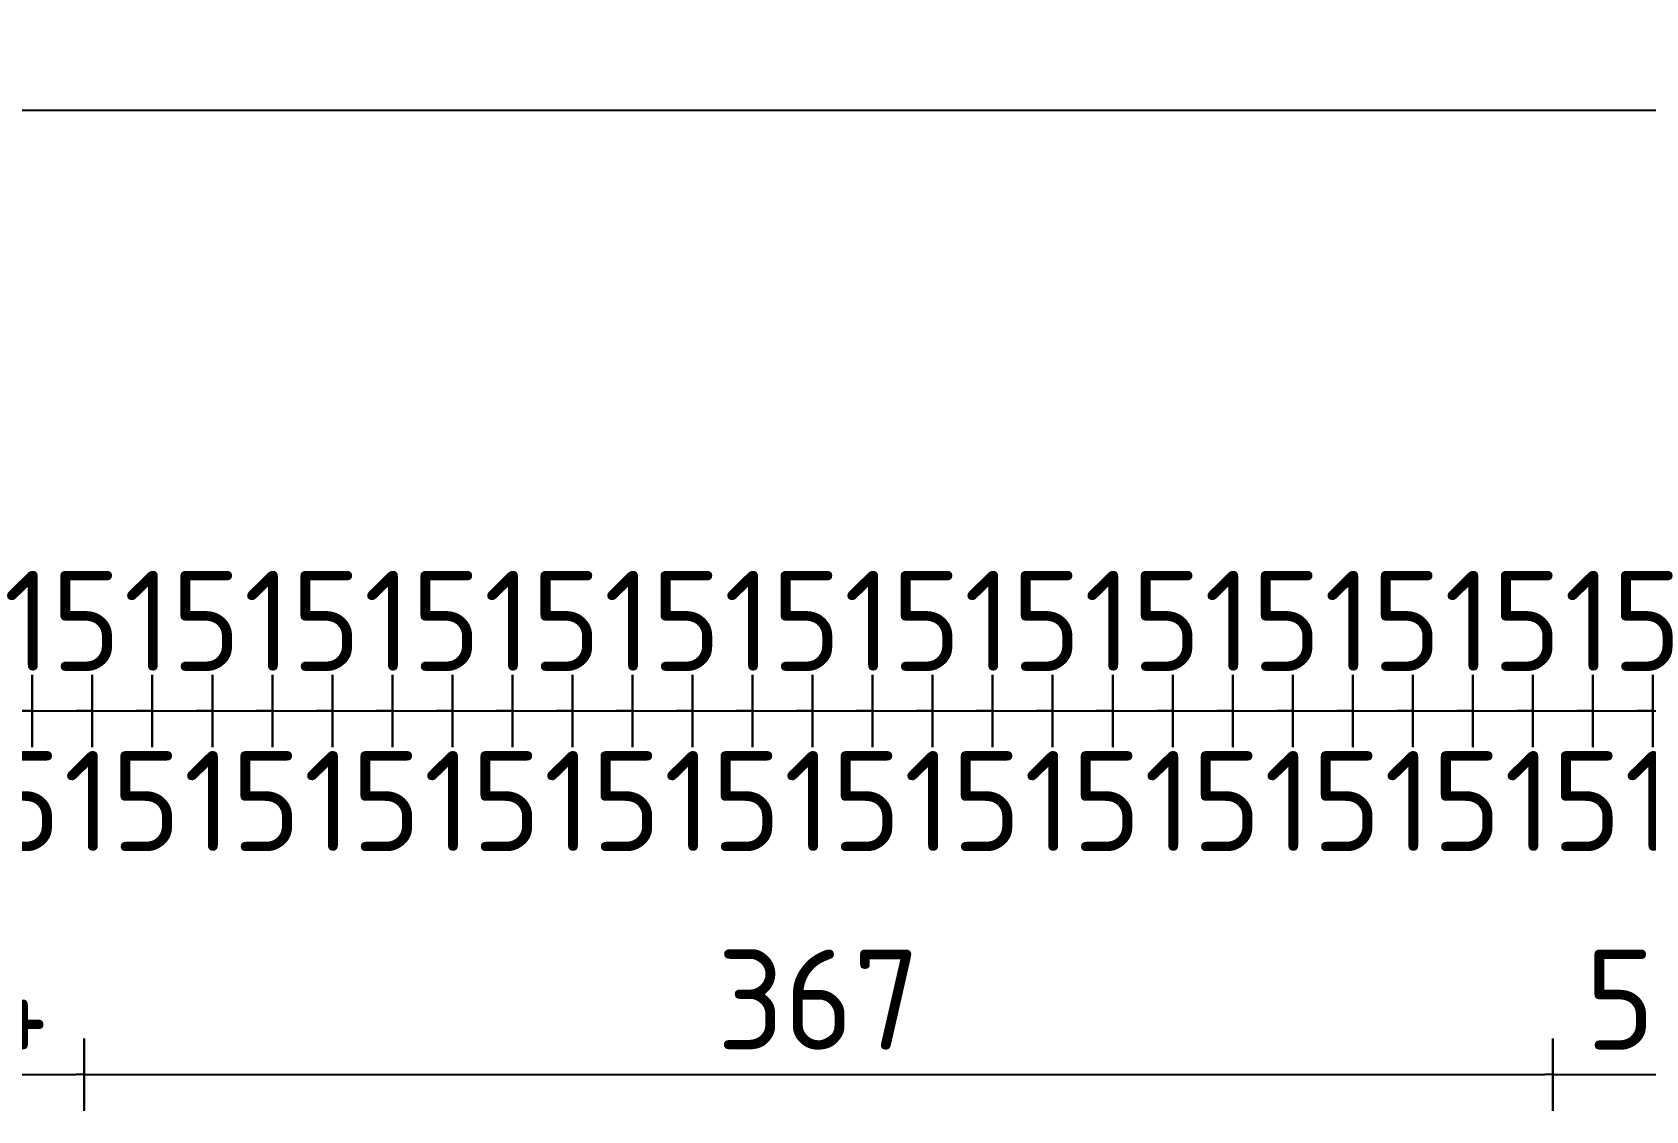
# Model space of a CAD drawing. Extents: x 0 to 420, y 0 to 297.
# Drawn here: x 174.79 to 215.11, y 166.24 to 193.17 of the extents above; entities that cross this region are included whole.
import ezdxf

# ---------------------------------------------------------------- set-up
doc = ezdxf.new("R2010")
doc.units = 0
doc.layers.get('0').update_dxf_attribs({"linetype": 'CONTINUOUS'})
doc.layers.get('DEFPOINTS').update_dxf_attribs({"linetype": 'CONTINUOUS'})
doc.layers.add('L25', color=1, linetype='CONTINUOUS')
doc.layers.add('T25', color=1, linetype='CONTINUOUS')
doc.styles.add('ISO', font='iso3098b.shx')
doc.dimstyles.new('SIGNSDIM', dxfattribs={"dimtxt": 2.5, "dimasz": 0.2, "dimexe": 1.5, "dimexo": 2, "dimtad": 1, "dimdec": 4, "dimlfac": 10, "dimrnd": 1, "dimdsep": 46, "dimtxsty": 'ISO', "dimblk": 'SGNDIM', "dimcen": 2.5, "dimse2": 1, "dimadec": 0, "dimazin": 0, "dimtfac": 1, "dimtdec": 4, "dimtix": 1, "dimtmove": 0, "dimatfit": 3, "dimldrblk": 'SGNDIM', "dimfxl": 1, "dimtolj": 1, "dimtzin": 0, "dimarcsym": 0})

# ---------------------------------------------------------------- blocks, each defined once
blk = doc.blocks.new('SGNDIM')
for p, q in [((0, 4.5), (0, -4.5)), ((0, 0), (-1, 0))]:
    blk.add_line(p, q)
blk = doc.blocks.new('*D28')
at = {"layer": 'DEFPOINTS', "color": 0, "transparency": 16777216}
for p in [(170.686, 192.103), (176.086, 192.103), (176.086, 167.136)]:
    blk.add_point(p, dxfattribs=at)
at = {"layer": 'T25', "color": 0, "lineweight": -2, "transparency": 16777216}
blk.add_line((170.886, 167.136), (175.886, 167.136), dxfattribs=at)
at = {"layer": 'T25', "color": 0, "lineweight": -2, "transparency": 16777216, "xscale": 0.2, "yscale": 0.2, "zscale": 0.2, "rotation": 180}
blk.add_blockref('SGNDIM', (170.686, 167.136), dxfattribs=at)
at = {"layer": 'T25', "color": 0, "lineweight": -2, "transparency": 16777216, "xscale": 0.2, "yscale": 0.2, "zscale": 0.2}
blk.add_blockref('SGNDIM', (176.086, 167.136), dxfattribs=at)
at = {"layer": 'T25', "color": 0, "transparency": 16777216, "insert": (173.386, 169.011), "char_height": 2.5, "attachment_point": 5, "style": 'ISO'}
blk.add_mtext('\\A1;54', dxfattribs=at)
blk = doc.blocks.new('*D29')
at = {"layer": 'DEFPOINTS', "color": 0, "transparency": 16777216}
for p in [(176.086, 191.666), (212.786, 191.666), (212.786, 167.136)]:
    blk.add_point(p, dxfattribs=at)
at = {"layer": 'T25', "color": 0, "lineweight": -2, "transparency": 16777216}
blk.add_line((176.286, 167.136), (212.586, 167.136), dxfattribs=at)
at = {"layer": 'T25', "color": 0, "lineweight": -2, "transparency": 16777216, "xscale": 0.2, "yscale": 0.2, "zscale": 0.2, "rotation": 180}
blk.add_blockref('SGNDIM', (176.086, 167.136), dxfattribs=at)
at = {"layer": 'T25', "color": 0, "lineweight": -2, "transparency": 16777216, "xscale": 0.2, "yscale": 0.2, "zscale": 0.2}
blk.add_blockref('SGNDIM', (212.786, 167.136), dxfattribs=at)
at = {"layer": 'T25', "color": 0, "transparency": 16777216, "insert": (194.436, 169.011), "char_height": 2.5, "attachment_point": 5, "style": 'ISO'}
blk.add_mtext('\\A1;367', dxfattribs=at)
blk = doc.blocks.new('*D30')
at = {"layer": 'DEFPOINTS', "color": 0, "transparency": 16777216}
for p in [(212.786, 191.607), (217.786, 191.607), (217.786, 167.136)]:
    blk.add_point(p, dxfattribs=at)
at = {"layer": 'T25', "color": 0, "lineweight": -2, "transparency": 16777216}
blk.add_line((212.986, 167.136), (217.586, 167.136), dxfattribs=at)
at = {"layer": 'T25', "color": 0, "lineweight": -2, "transparency": 16777216, "xscale": 0.2, "yscale": 0.2, "zscale": 0.2, "rotation": 180}
blk.add_blockref('SGNDIM', (212.786, 167.136), dxfattribs=at)
at = {"layer": 'T25', "color": 0, "lineweight": -2, "transparency": 16777216, "xscale": 0.2, "yscale": 0.2, "zscale": 0.2}
blk.add_blockref('SGNDIM', (217.786, 167.136), dxfattribs=at)
at = {"layer": 'T25', "color": 0, "transparency": 16777216, "insert": (215.286, 169.011), "char_height": 2.5, "attachment_point": 5, "style": 'ISO'}
blk.add_mtext('\\A1;50', dxfattribs=at)
blk = doc.blocks.new('*D62')
at = {"layer": 'DEFPOINTS', "color": 0, "transparency": 16777216}
for p in [(173.286, 182.543), (174.786, 182.543), (174.786, 176.219)]:
    blk.add_point(p, dxfattribs=at)
at = {"layer": 'T25', "color": 0, "lineweight": -2, "transparency": 16777216}
for p, q in [((173.086, 176.219), (172.886, 176.219)), ((173.286, 176.219), (174.786, 176.219)), ((174.986, 176.219), (175.186, 176.219))]:
    blk.add_line(p, q, dxfattribs=at)
at = {"layer": 'T25', "color": 0, "lineweight": -2, "transparency": 16777216, "xscale": 0.2, "yscale": 0.2, "zscale": 0.2}
blk.add_blockref('SGNDIM', (173.286, 176.219), dxfattribs=at)
at = {"layer": 'T25', "color": 0, "lineweight": -2, "transparency": 16777216, "xscale": 0.2, "yscale": 0.2, "zscale": 0.2, "rotation": 180}
blk.add_blockref('SGNDIM', (174.786, 176.219), dxfattribs=at)
at = {"layer": 'T25', "color": 0, "transparency": 16777216, "insert": (174.036, 173.969), "char_height": 2.5, "attachment_point": 5, "style": 'ISO'}
blk.add_mtext('\\A1;15', dxfattribs=at)
blk = doc.blocks.new('*D63')
at = {"layer": 'DEFPOINTS', "color": 0, "transparency": 16777216}
for p in [(174.786, 182.543), (176.286, 182.543), (176.286, 176.219)]:
    blk.add_point(p, dxfattribs=at)
at = {"layer": 'T25', "color": 0, "lineweight": -2, "transparency": 16777216}
for p, q in [((174.586, 176.219), (174.386, 176.219)), ((174.786, 176.219), (176.286, 176.219)), ((176.486, 176.219), (176.686, 176.219))]:
    blk.add_line(p, q, dxfattribs=at)
at = {"layer": 'T25', "color": 0, "lineweight": -2, "transparency": 16777216, "xscale": 0.2, "yscale": 0.2, "zscale": 0.2}
blk.add_blockref('SGNDIM', (174.786, 176.219), dxfattribs=at)
at = {"layer": 'T25', "color": 0, "lineweight": -2, "transparency": 16777216, "xscale": 0.2, "yscale": 0.2, "zscale": 0.2, "rotation": 180}
blk.add_blockref('SGNDIM', (176.286, 176.219), dxfattribs=at)
at = {"layer": 'T25', "color": 0, "transparency": 16777216, "insert": (175.536, 178.469), "char_height": 2.5, "attachment_point": 5, "style": 'ISO'}
blk.add_mtext('\\A1;15', dxfattribs=at)
blk = doc.blocks.new('*D64')
at = {"layer": 'DEFPOINTS', "color": 0, "transparency": 16777216}
for p in [(176.286, 182.543), (177.786, 182.543), (177.786, 176.219)]:
    blk.add_point(p, dxfattribs=at)
at = {"layer": 'T25', "color": 0, "lineweight": -2, "transparency": 16777216}
for p, q in [((176.086, 176.219), (175.886, 176.219)), ((176.286, 176.219), (177.786, 176.219)), ((177.986, 176.219), (178.186, 176.219))]:
    blk.add_line(p, q, dxfattribs=at)
at = {"layer": 'T25', "color": 0, "lineweight": -2, "transparency": 16777216, "xscale": 0.2, "yscale": 0.2, "zscale": 0.2}
blk.add_blockref('SGNDIM', (176.286, 176.219), dxfattribs=at)
at = {"layer": 'T25', "color": 0, "lineweight": -2, "transparency": 16777216, "xscale": 0.2, "yscale": 0.2, "zscale": 0.2, "rotation": 180}
blk.add_blockref('SGNDIM', (177.786, 176.219), dxfattribs=at)
at = {"layer": 'T25', "color": 0, "transparency": 16777216, "insert": (177.036, 173.969), "char_height": 2.5, "attachment_point": 5, "style": 'ISO'}
blk.add_mtext('\\A1;15', dxfattribs=at)
blk = doc.blocks.new('*D65')
at = {"layer": 'DEFPOINTS', "color": 0, "transparency": 16777216}
for p in [(177.786, 182.543), (179.286, 182.543), (179.286, 176.219)]:
    blk.add_point(p, dxfattribs=at)
at = {"layer": 'T25', "color": 0, "lineweight": -2, "transparency": 16777216}
for p, q in [((177.586, 176.219), (177.386, 176.219)), ((177.786, 176.219), (179.286, 176.219)), ((179.486, 176.219), (179.686, 176.219))]:
    blk.add_line(p, q, dxfattribs=at)
at = {"layer": 'T25', "color": 0, "lineweight": -2, "transparency": 16777216, "xscale": 0.2, "yscale": 0.2, "zscale": 0.2}
blk.add_blockref('SGNDIM', (177.786, 176.219), dxfattribs=at)
at = {"layer": 'T25', "color": 0, "lineweight": -2, "transparency": 16777216, "xscale": 0.2, "yscale": 0.2, "zscale": 0.2, "rotation": 180}
blk.add_blockref('SGNDIM', (179.286, 176.219), dxfattribs=at)
at = {"layer": 'T25', "color": 0, "transparency": 16777216, "insert": (178.536, 178.469), "char_height": 2.5, "attachment_point": 5, "style": 'ISO'}
blk.add_mtext('\\A1;15', dxfattribs=at)
blk = doc.blocks.new('*D66')
at = {"layer": 'DEFPOINTS', "color": 0, "transparency": 16777216}
for p in [(179.286, 182.543), (180.786, 182.543), (180.786, 176.219)]:
    blk.add_point(p, dxfattribs=at)
at = {"layer": 'T25', "color": 0, "lineweight": -2, "transparency": 16777216}
for p, q in [((179.086, 176.219), (178.886, 176.219)), ((179.286, 176.219), (180.786, 176.219)), ((180.986, 176.219), (181.186, 176.219))]:
    blk.add_line(p, q, dxfattribs=at)
at = {"layer": 'T25', "color": 0, "lineweight": -2, "transparency": 16777216, "xscale": 0.2, "yscale": 0.2, "zscale": 0.2}
blk.add_blockref('SGNDIM', (179.286, 176.219), dxfattribs=at)
at = {"layer": 'T25', "color": 0, "lineweight": -2, "transparency": 16777216, "xscale": 0.2, "yscale": 0.2, "zscale": 0.2, "rotation": 180}
blk.add_blockref('SGNDIM', (180.786, 176.219), dxfattribs=at)
at = {"layer": 'T25', "color": 0, "transparency": 16777216, "insert": (180.036, 173.969), "char_height": 2.5, "attachment_point": 5, "style": 'ISO'}
blk.add_mtext('\\A1;15', dxfattribs=at)
blk = doc.blocks.new('*D67')
at = {"layer": 'DEFPOINTS', "color": 0, "transparency": 16777216}
for p in [(180.786, 182.543), (182.286, 182.543), (182.286, 176.219)]:
    blk.add_point(p, dxfattribs=at)
at = {"layer": 'T25', "color": 0, "lineweight": -2, "transparency": 16777216}
for p, q in [((180.586, 176.219), (180.386, 176.219)), ((180.786, 176.219), (182.286, 176.219)), ((182.486, 176.219), (182.686, 176.219))]:
    blk.add_line(p, q, dxfattribs=at)
at = {"layer": 'T25', "color": 0, "lineweight": -2, "transparency": 16777216, "xscale": 0.2, "yscale": 0.2, "zscale": 0.2}
blk.add_blockref('SGNDIM', (180.786, 176.219), dxfattribs=at)
at = {"layer": 'T25', "color": 0, "lineweight": -2, "transparency": 16777216, "xscale": 0.2, "yscale": 0.2, "zscale": 0.2, "rotation": 180}
blk.add_blockref('SGNDIM', (182.286, 176.219), dxfattribs=at)
at = {"layer": 'T25', "color": 0, "transparency": 16777216, "insert": (181.536, 178.469), "char_height": 2.5, "attachment_point": 5, "style": 'ISO'}
blk.add_mtext('\\A1;15', dxfattribs=at)
blk = doc.blocks.new('*D68')
at = {"layer": 'DEFPOINTS', "color": 0, "transparency": 16777216}
for p in [(182.286, 182.543), (183.786, 182.543), (183.786, 176.219)]:
    blk.add_point(p, dxfattribs=at)
at = {"layer": 'T25', "color": 0, "lineweight": -2, "transparency": 16777216}
for p, q in [((182.086, 176.219), (181.886, 176.219)), ((182.286, 176.219), (183.786, 176.219)), ((183.986, 176.219), (184.186, 176.219))]:
    blk.add_line(p, q, dxfattribs=at)
at = {"layer": 'T25', "color": 0, "lineweight": -2, "transparency": 16777216, "xscale": 0.2, "yscale": 0.2, "zscale": 0.2}
blk.add_blockref('SGNDIM', (182.286, 176.219), dxfattribs=at)
at = {"layer": 'T25', "color": 0, "lineweight": -2, "transparency": 16777216, "xscale": 0.2, "yscale": 0.2, "zscale": 0.2, "rotation": 180}
blk.add_blockref('SGNDIM', (183.786, 176.219), dxfattribs=at)
at = {"layer": 'T25', "color": 0, "transparency": 16777216, "insert": (183.036, 173.969), "char_height": 2.5, "attachment_point": 5, "style": 'ISO'}
blk.add_mtext('\\A1;15', dxfattribs=at)
blk = doc.blocks.new('*D69')
at = {"layer": 'DEFPOINTS', "color": 0, "transparency": 16777216}
for p in [(183.786, 182.543), (185.286, 182.543), (185.286, 176.219)]:
    blk.add_point(p, dxfattribs=at)
at = {"layer": 'T25', "color": 0, "lineweight": -2, "transparency": 16777216}
for p, q in [((183.586, 176.219), (183.386, 176.219)), ((183.786, 176.219), (185.286, 176.219)), ((185.486, 176.219), (185.686, 176.219))]:
    blk.add_line(p, q, dxfattribs=at)
at = {"layer": 'T25', "color": 0, "lineweight": -2, "transparency": 16777216, "xscale": 0.2, "yscale": 0.2, "zscale": 0.2}
blk.add_blockref('SGNDIM', (183.786, 176.219), dxfattribs=at)
at = {"layer": 'T25', "color": 0, "lineweight": -2, "transparency": 16777216, "xscale": 0.2, "yscale": 0.2, "zscale": 0.2, "rotation": 180}
blk.add_blockref('SGNDIM', (185.286, 176.219), dxfattribs=at)
at = {"layer": 'T25', "color": 0, "transparency": 16777216, "insert": (184.536, 178.469), "char_height": 2.5, "attachment_point": 5, "style": 'ISO'}
blk.add_mtext('\\A1;15', dxfattribs=at)
blk = doc.blocks.new('*D70')
at = {"layer": 'DEFPOINTS', "color": 0, "transparency": 16777216}
for p in [(185.286, 182.543), (186.786, 182.543), (186.786, 176.219)]:
    blk.add_point(p, dxfattribs=at)
at = {"layer": 'T25', "color": 0, "lineweight": -2, "transparency": 16777216}
for p, q in [((185.086, 176.219), (184.886, 176.219)), ((185.286, 176.219), (186.786, 176.219)), ((186.986, 176.219), (187.186, 176.219))]:
    blk.add_line(p, q, dxfattribs=at)
at = {"layer": 'T25', "color": 0, "lineweight": -2, "transparency": 16777216, "xscale": 0.2, "yscale": 0.2, "zscale": 0.2}
blk.add_blockref('SGNDIM', (185.286, 176.219), dxfattribs=at)
at = {"layer": 'T25', "color": 0, "lineweight": -2, "transparency": 16777216, "xscale": 0.2, "yscale": 0.2, "zscale": 0.2, "rotation": 180}
blk.add_blockref('SGNDIM', (186.786, 176.219), dxfattribs=at)
at = {"layer": 'T25', "color": 0, "transparency": 16777216, "insert": (186.036, 173.969), "char_height": 2.5, "attachment_point": 5, "style": 'ISO'}
blk.add_mtext('\\A1;15', dxfattribs=at)
blk = doc.blocks.new('*D71')
at = {"layer": 'DEFPOINTS', "color": 0, "transparency": 16777216}
for p in [(186.786, 182.543), (188.286, 182.543), (188.286, 176.219)]:
    blk.add_point(p, dxfattribs=at)
at = {"layer": 'T25', "color": 0, "lineweight": -2, "transparency": 16777216}
for p, q in [((186.586, 176.219), (186.386, 176.219)), ((186.786, 176.219), (188.286, 176.219)), ((188.486, 176.219), (188.686, 176.219))]:
    blk.add_line(p, q, dxfattribs=at)
at = {"layer": 'T25', "color": 0, "lineweight": -2, "transparency": 16777216, "xscale": 0.2, "yscale": 0.2, "zscale": 0.2}
blk.add_blockref('SGNDIM', (186.786, 176.219), dxfattribs=at)
at = {"layer": 'T25', "color": 0, "lineweight": -2, "transparency": 16777216, "xscale": 0.2, "yscale": 0.2, "zscale": 0.2, "rotation": 180}
blk.add_blockref('SGNDIM', (188.286, 176.219), dxfattribs=at)
at = {"layer": 'T25', "color": 0, "transparency": 16777216, "insert": (187.536, 178.469), "char_height": 2.5, "attachment_point": 5, "style": 'ISO'}
blk.add_mtext('\\A1;15', dxfattribs=at)
blk = doc.blocks.new('*D72')
at = {"layer": 'DEFPOINTS', "color": 0, "transparency": 16777216}
for p in [(188.286, 182.543), (189.786, 182.543), (189.786, 176.219)]:
    blk.add_point(p, dxfattribs=at)
at = {"layer": 'T25', "color": 0, "lineweight": -2, "transparency": 16777216}
for p, q in [((188.086, 176.219), (187.886, 176.219)), ((188.286, 176.219), (189.786, 176.219)), ((189.986, 176.219), (190.186, 176.219))]:
    blk.add_line(p, q, dxfattribs=at)
at = {"layer": 'T25', "color": 0, "lineweight": -2, "transparency": 16777216, "xscale": 0.2, "yscale": 0.2, "zscale": 0.2}
blk.add_blockref('SGNDIM', (188.286, 176.219), dxfattribs=at)
at = {"layer": 'T25', "color": 0, "lineweight": -2, "transparency": 16777216, "xscale": 0.2, "yscale": 0.2, "zscale": 0.2, "rotation": 180}
blk.add_blockref('SGNDIM', (189.786, 176.219), dxfattribs=at)
at = {"layer": 'T25', "color": 0, "transparency": 16777216, "insert": (189.036, 173.969), "char_height": 2.5, "attachment_point": 5, "style": 'ISO'}
blk.add_mtext('\\A1;15', dxfattribs=at)
blk = doc.blocks.new('*D73')
at = {"layer": 'DEFPOINTS', "color": 0, "transparency": 16777216}
for p in [(189.786, 182.543), (191.286, 182.543), (191.286, 176.219)]:
    blk.add_point(p, dxfattribs=at)
at = {"layer": 'T25', "color": 0, "lineweight": -2, "transparency": 16777216}
for p, q in [((189.586, 176.219), (189.386, 176.219)), ((189.786, 176.219), (191.286, 176.219)), ((191.486, 176.219), (191.686, 176.219))]:
    blk.add_line(p, q, dxfattribs=at)
at = {"layer": 'T25', "color": 0, "lineweight": -2, "transparency": 16777216, "xscale": 0.2, "yscale": 0.2, "zscale": 0.2}
blk.add_blockref('SGNDIM', (189.786, 176.219), dxfattribs=at)
at = {"layer": 'T25', "color": 0, "lineweight": -2, "transparency": 16777216, "xscale": 0.2, "yscale": 0.2, "zscale": 0.2, "rotation": 180}
blk.add_blockref('SGNDIM', (191.286, 176.219), dxfattribs=at)
at = {"layer": 'T25', "color": 0, "transparency": 16777216, "insert": (190.536, 178.469), "char_height": 2.5, "attachment_point": 5, "style": 'ISO'}
blk.add_mtext('\\A1;15', dxfattribs=at)
blk = doc.blocks.new('*D74')
at = {"layer": 'DEFPOINTS', "color": 0, "transparency": 16777216}
for p in [(191.286, 182.543), (192.786, 182.543), (192.786, 176.219)]:
    blk.add_point(p, dxfattribs=at)
at = {"layer": 'T25', "color": 0, "lineweight": -2, "transparency": 16777216}
for p, q in [((191.086, 176.219), (190.886, 176.219)), ((191.286, 176.219), (192.786, 176.219)), ((192.986, 176.219), (193.186, 176.219))]:
    blk.add_line(p, q, dxfattribs=at)
at = {"layer": 'T25', "color": 0, "lineweight": -2, "transparency": 16777216, "xscale": 0.2, "yscale": 0.2, "zscale": 0.2}
blk.add_blockref('SGNDIM', (191.286, 176.219), dxfattribs=at)
at = {"layer": 'T25', "color": 0, "lineweight": -2, "transparency": 16777216, "xscale": 0.2, "yscale": 0.2, "zscale": 0.2, "rotation": 180}
blk.add_blockref('SGNDIM', (192.786, 176.219), dxfattribs=at)
at = {"layer": 'T25', "color": 0, "transparency": 16777216, "insert": (192.036, 173.969), "char_height": 2.5, "attachment_point": 5, "style": 'ISO'}
blk.add_mtext('\\A1;15', dxfattribs=at)
blk = doc.blocks.new('*D75')
at = {"layer": 'DEFPOINTS', "color": 0, "transparency": 16777216}
for p in [(192.786, 182.543), (194.286, 182.543), (194.286, 176.219)]:
    blk.add_point(p, dxfattribs=at)
at = {"layer": 'T25', "color": 0, "lineweight": -2, "transparency": 16777216}
for p, q in [((192.586, 176.219), (192.386, 176.219)), ((192.786, 176.219), (194.286, 176.219)), ((194.486, 176.219), (194.686, 176.219))]:
    blk.add_line(p, q, dxfattribs=at)
at = {"layer": 'T25', "color": 0, "lineweight": -2, "transparency": 16777216, "xscale": 0.2, "yscale": 0.2, "zscale": 0.2}
blk.add_blockref('SGNDIM', (192.786, 176.219), dxfattribs=at)
at = {"layer": 'T25', "color": 0, "lineweight": -2, "transparency": 16777216, "xscale": 0.2, "yscale": 0.2, "zscale": 0.2, "rotation": 180}
blk.add_blockref('SGNDIM', (194.286, 176.219), dxfattribs=at)
at = {"layer": 'T25', "color": 0, "transparency": 16777216, "insert": (193.536, 178.469), "char_height": 2.5, "attachment_point": 5, "style": 'ISO'}
blk.add_mtext('\\A1;15', dxfattribs=at)
blk = doc.blocks.new('*D76')
at = {"layer": 'DEFPOINTS', "color": 0, "transparency": 16777216}
for p in [(194.286, 182.543), (195.786, 182.543), (195.786, 176.219)]:
    blk.add_point(p, dxfattribs=at)
at = {"layer": 'T25', "color": 0, "lineweight": -2, "transparency": 16777216}
for p, q in [((194.086, 176.219), (193.886, 176.219)), ((194.286, 176.219), (195.786, 176.219)), ((195.986, 176.219), (196.186, 176.219))]:
    blk.add_line(p, q, dxfattribs=at)
at = {"layer": 'T25', "color": 0, "lineweight": -2, "transparency": 16777216, "xscale": 0.2, "yscale": 0.2, "zscale": 0.2}
blk.add_blockref('SGNDIM', (194.286, 176.219), dxfattribs=at)
at = {"layer": 'T25', "color": 0, "lineweight": -2, "transparency": 16777216, "xscale": 0.2, "yscale": 0.2, "zscale": 0.2, "rotation": 180}
blk.add_blockref('SGNDIM', (195.786, 176.219), dxfattribs=at)
at = {"layer": 'T25', "color": 0, "transparency": 16777216, "insert": (195.036, 173.969), "char_height": 2.5, "attachment_point": 5, "style": 'ISO'}
blk.add_mtext('\\A1;15', dxfattribs=at)
blk = doc.blocks.new('*D77')
at = {"layer": 'DEFPOINTS', "color": 0, "transparency": 16777216}
for p in [(195.786, 182.543), (197.286, 182.543), (197.286, 176.219)]:
    blk.add_point(p, dxfattribs=at)
at = {"layer": 'T25', "color": 0, "lineweight": -2, "transparency": 16777216}
for p, q in [((195.586, 176.219), (195.386, 176.219)), ((195.786, 176.219), (197.286, 176.219)), ((197.486, 176.219), (197.686, 176.219))]:
    blk.add_line(p, q, dxfattribs=at)
at = {"layer": 'T25', "color": 0, "lineweight": -2, "transparency": 16777216, "xscale": 0.2, "yscale": 0.2, "zscale": 0.2}
blk.add_blockref('SGNDIM', (195.786, 176.219), dxfattribs=at)
at = {"layer": 'T25', "color": 0, "lineweight": -2, "transparency": 16777216, "xscale": 0.2, "yscale": 0.2, "zscale": 0.2, "rotation": 180}
blk.add_blockref('SGNDIM', (197.286, 176.219), dxfattribs=at)
at = {"layer": 'T25', "color": 0, "transparency": 16777216, "insert": (196.536, 178.469), "char_height": 2.5, "attachment_point": 5, "style": 'ISO'}
blk.add_mtext('\\A1;15', dxfattribs=at)
blk = doc.blocks.new('*D78')
at = {"layer": 'DEFPOINTS', "color": 0, "transparency": 16777216}
for p in [(197.286, 182.543), (198.786, 182.543), (198.786, 176.219)]:
    blk.add_point(p, dxfattribs=at)
at = {"layer": 'T25', "color": 0, "lineweight": -2, "transparency": 16777216}
for p, q in [((197.086, 176.219), (196.886, 176.219)), ((197.286, 176.219), (198.786, 176.219)), ((198.986, 176.219), (199.186, 176.219))]:
    blk.add_line(p, q, dxfattribs=at)
at = {"layer": 'T25', "color": 0, "lineweight": -2, "transparency": 16777216, "xscale": 0.2, "yscale": 0.2, "zscale": 0.2}
blk.add_blockref('SGNDIM', (197.286, 176.219), dxfattribs=at)
at = {"layer": 'T25', "color": 0, "lineweight": -2, "transparency": 16777216, "xscale": 0.2, "yscale": 0.2, "zscale": 0.2, "rotation": 180}
blk.add_blockref('SGNDIM', (198.786, 176.219), dxfattribs=at)
at = {"layer": 'T25', "color": 0, "transparency": 16777216, "insert": (198.036, 173.969), "char_height": 2.5, "attachment_point": 5, "style": 'ISO'}
blk.add_mtext('\\A1;15', dxfattribs=at)
blk = doc.blocks.new('*D79')
at = {"layer": 'DEFPOINTS', "color": 0, "transparency": 16777216}
for p in [(198.786, 182.543), (200.286, 182.543), (200.286, 176.219)]:
    blk.add_point(p, dxfattribs=at)
at = {"layer": 'T25', "color": 0, "lineweight": -2, "transparency": 16777216}
for p, q in [((198.586, 176.219), (198.386, 176.219)), ((198.786, 176.219), (200.286, 176.219)), ((200.486, 176.219), (200.686, 176.219))]:
    blk.add_line(p, q, dxfattribs=at)
at = {"layer": 'T25', "color": 0, "lineweight": -2, "transparency": 16777216, "xscale": 0.2, "yscale": 0.2, "zscale": 0.2}
blk.add_blockref('SGNDIM', (198.786, 176.219), dxfattribs=at)
at = {"layer": 'T25', "color": 0, "lineweight": -2, "transparency": 16777216, "xscale": 0.2, "yscale": 0.2, "zscale": 0.2, "rotation": 180}
blk.add_blockref('SGNDIM', (200.286, 176.219), dxfattribs=at)
at = {"layer": 'T25', "color": 0, "transparency": 16777216, "insert": (199.536, 178.469), "char_height": 2.5, "attachment_point": 5, "style": 'ISO'}
blk.add_mtext('\\A1;15', dxfattribs=at)
blk = doc.blocks.new('*D80')
at = {"layer": 'DEFPOINTS', "color": 0, "transparency": 16777216}
for p in [(200.286, 182.543), (201.786, 182.543), (201.786, 176.219)]:
    blk.add_point(p, dxfattribs=at)
at = {"layer": 'T25', "color": 0, "lineweight": -2, "transparency": 16777216}
for p, q in [((200.086, 176.219), (199.886, 176.219)), ((200.286, 176.219), (201.786, 176.219)), ((201.986, 176.219), (202.186, 176.219))]:
    blk.add_line(p, q, dxfattribs=at)
at = {"layer": 'T25', "color": 0, "lineweight": -2, "transparency": 16777216, "xscale": 0.2, "yscale": 0.2, "zscale": 0.2}
blk.add_blockref('SGNDIM', (200.286, 176.219), dxfattribs=at)
at = {"layer": 'T25', "color": 0, "lineweight": -2, "transparency": 16777216, "xscale": 0.2, "yscale": 0.2, "zscale": 0.2, "rotation": 180}
blk.add_blockref('SGNDIM', (201.786, 176.219), dxfattribs=at)
at = {"layer": 'T25', "color": 0, "transparency": 16777216, "insert": (201.036, 173.969), "char_height": 2.5, "attachment_point": 5, "style": 'ISO'}
blk.add_mtext('\\A1;15', dxfattribs=at)
blk = doc.blocks.new('*D81')
at = {"layer": 'DEFPOINTS', "color": 0, "transparency": 16777216}
for p in [(201.786, 182.543), (203.286, 182.543), (203.286, 176.219)]:
    blk.add_point(p, dxfattribs=at)
at = {"layer": 'T25', "color": 0, "lineweight": -2, "transparency": 16777216}
for p, q in [((201.586, 176.219), (201.386, 176.219)), ((201.786, 176.219), (203.286, 176.219)), ((203.486, 176.219), (203.686, 176.219))]:
    blk.add_line(p, q, dxfattribs=at)
at = {"layer": 'T25', "color": 0, "lineweight": -2, "transparency": 16777216, "xscale": 0.2, "yscale": 0.2, "zscale": 0.2}
blk.add_blockref('SGNDIM', (201.786, 176.219), dxfattribs=at)
at = {"layer": 'T25', "color": 0, "lineweight": -2, "transparency": 16777216, "xscale": 0.2, "yscale": 0.2, "zscale": 0.2, "rotation": 180}
blk.add_blockref('SGNDIM', (203.286, 176.219), dxfattribs=at)
at = {"layer": 'T25', "color": 0, "transparency": 16777216, "insert": (202.536, 178.469), "char_height": 2.5, "attachment_point": 5, "style": 'ISO'}
blk.add_mtext('\\A1;15', dxfattribs=at)
blk = doc.blocks.new('*D82')
at = {"layer": 'DEFPOINTS', "color": 0, "transparency": 16777216}
for p in [(203.286, 182.543), (204.786, 182.543), (204.786, 176.219)]:
    blk.add_point(p, dxfattribs=at)
at = {"layer": 'T25', "color": 0, "lineweight": -2, "transparency": 16777216}
for p, q in [((203.086, 176.219), (202.886, 176.219)), ((203.286, 176.219), (204.786, 176.219)), ((204.986, 176.219), (205.186, 176.219))]:
    blk.add_line(p, q, dxfattribs=at)
at = {"layer": 'T25', "color": 0, "lineweight": -2, "transparency": 16777216, "xscale": 0.2, "yscale": 0.2, "zscale": 0.2}
blk.add_blockref('SGNDIM', (203.286, 176.219), dxfattribs=at)
at = {"layer": 'T25', "color": 0, "lineweight": -2, "transparency": 16777216, "xscale": 0.2, "yscale": 0.2, "zscale": 0.2, "rotation": 180}
blk.add_blockref('SGNDIM', (204.786, 176.219), dxfattribs=at)
at = {"layer": 'T25', "color": 0, "transparency": 16777216, "insert": (204.036, 173.969), "char_height": 2.5, "attachment_point": 5, "style": 'ISO'}
blk.add_mtext('\\A1;15', dxfattribs=at)
blk = doc.blocks.new('*D83')
at = {"layer": 'DEFPOINTS', "color": 0, "transparency": 16777216}
for p in [(204.786, 182.543), (206.286, 182.543), (206.286, 176.219)]:
    blk.add_point(p, dxfattribs=at)
at = {"layer": 'T25', "color": 0, "lineweight": -2, "transparency": 16777216}
for p, q in [((204.586, 176.219), (204.386, 176.219)), ((204.786, 176.219), (206.286, 176.219)), ((206.486, 176.219), (206.686, 176.219))]:
    blk.add_line(p, q, dxfattribs=at)
at = {"layer": 'T25', "color": 0, "lineweight": -2, "transparency": 16777216, "xscale": 0.2, "yscale": 0.2, "zscale": 0.2}
blk.add_blockref('SGNDIM', (204.786, 176.219), dxfattribs=at)
at = {"layer": 'T25', "color": 0, "lineweight": -2, "transparency": 16777216, "xscale": 0.2, "yscale": 0.2, "zscale": 0.2, "rotation": 180}
blk.add_blockref('SGNDIM', (206.286, 176.219), dxfattribs=at)
at = {"layer": 'T25', "color": 0, "transparency": 16777216, "insert": (205.536, 178.469), "char_height": 2.5, "attachment_point": 5, "style": 'ISO'}
blk.add_mtext('\\A1;15', dxfattribs=at)
blk = doc.blocks.new('*D84')
at = {"layer": 'DEFPOINTS', "color": 0, "transparency": 16777216}
for p in [(206.286, 182.543), (207.786, 182.543), (207.786, 176.219)]:
    blk.add_point(p, dxfattribs=at)
at = {"layer": 'T25', "color": 0, "lineweight": -2, "transparency": 16777216}
for p, q in [((206.086, 176.219), (205.886, 176.219)), ((206.286, 176.219), (207.786, 176.219)), ((207.986, 176.219), (208.186, 176.219))]:
    blk.add_line(p, q, dxfattribs=at)
at = {"layer": 'T25', "color": 0, "lineweight": -2, "transparency": 16777216, "xscale": 0.2, "yscale": 0.2, "zscale": 0.2}
blk.add_blockref('SGNDIM', (206.286, 176.219), dxfattribs=at)
at = {"layer": 'T25', "color": 0, "lineweight": -2, "transparency": 16777216, "xscale": 0.2, "yscale": 0.2, "zscale": 0.2, "rotation": 180}
blk.add_blockref('SGNDIM', (207.786, 176.219), dxfattribs=at)
at = {"layer": 'T25', "color": 0, "transparency": 16777216, "insert": (207.036, 173.969), "char_height": 2.5, "attachment_point": 5, "style": 'ISO'}
blk.add_mtext('\\A1;15', dxfattribs=at)
blk = doc.blocks.new('*D85')
at = {"layer": 'DEFPOINTS', "color": 0, "transparency": 16777216}
for p in [(207.786, 182.543), (209.286, 182.543), (209.286, 176.219)]:
    blk.add_point(p, dxfattribs=at)
at = {"layer": 'T25', "color": 0, "lineweight": -2, "transparency": 16777216}
for p, q in [((207.586, 176.219), (207.386, 176.219)), ((207.786, 176.219), (209.286, 176.219)), ((209.486, 176.219), (209.686, 176.219))]:
    blk.add_line(p, q, dxfattribs=at)
at = {"layer": 'T25', "color": 0, "lineweight": -2, "transparency": 16777216, "xscale": 0.2, "yscale": 0.2, "zscale": 0.2}
blk.add_blockref('SGNDIM', (207.786, 176.219), dxfattribs=at)
at = {"layer": 'T25', "color": 0, "lineweight": -2, "transparency": 16777216, "xscale": 0.2, "yscale": 0.2, "zscale": 0.2, "rotation": 180}
blk.add_blockref('SGNDIM', (209.286, 176.219), dxfattribs=at)
at = {"layer": 'T25', "color": 0, "transparency": 16777216, "insert": (208.536, 178.469), "char_height": 2.5, "attachment_point": 5, "style": 'ISO'}
blk.add_mtext('\\A1;15', dxfattribs=at)
blk = doc.blocks.new('*D86')
at = {"layer": 'DEFPOINTS', "color": 0, "transparency": 16777216}
for p in [(209.286, 182.543), (210.786, 182.543), (210.786, 176.219)]:
    blk.add_point(p, dxfattribs=at)
at = {"layer": 'T25', "color": 0, "lineweight": -2, "transparency": 16777216}
for p, q in [((209.086, 176.219), (208.886, 176.219)), ((209.286, 176.219), (210.786, 176.219)), ((210.986, 176.219), (211.186, 176.219))]:
    blk.add_line(p, q, dxfattribs=at)
at = {"layer": 'T25', "color": 0, "lineweight": -2, "transparency": 16777216, "xscale": 0.2, "yscale": 0.2, "zscale": 0.2}
blk.add_blockref('SGNDIM', (209.286, 176.219), dxfattribs=at)
at = {"layer": 'T25', "color": 0, "lineweight": -2, "transparency": 16777216, "xscale": 0.2, "yscale": 0.2, "zscale": 0.2, "rotation": 180}
blk.add_blockref('SGNDIM', (210.786, 176.219), dxfattribs=at)
at = {"layer": 'T25', "color": 0, "transparency": 16777216, "insert": (210.036, 173.969), "char_height": 2.5, "attachment_point": 5, "style": 'ISO'}
blk.add_mtext('\\A1;15', dxfattribs=at)
blk = doc.blocks.new('*D87')
at = {"layer": 'DEFPOINTS', "color": 0, "transparency": 16777216}
for p in [(210.786, 182.543), (212.286, 182.543), (212.286, 176.219)]:
    blk.add_point(p, dxfattribs=at)
at = {"layer": 'T25', "color": 0, "lineweight": -2, "transparency": 16777216}
for p, q in [((210.586, 176.219), (210.386, 176.219)), ((210.786, 176.219), (212.286, 176.219)), ((212.486, 176.219), (212.686, 176.219))]:
    blk.add_line(p, q, dxfattribs=at)
at = {"layer": 'T25', "color": 0, "lineweight": -2, "transparency": 16777216, "xscale": 0.2, "yscale": 0.2, "zscale": 0.2}
blk.add_blockref('SGNDIM', (210.786, 176.219), dxfattribs=at)
at = {"layer": 'T25', "color": 0, "lineweight": -2, "transparency": 16777216, "xscale": 0.2, "yscale": 0.2, "zscale": 0.2, "rotation": 180}
blk.add_blockref('SGNDIM', (212.286, 176.219), dxfattribs=at)
at = {"layer": 'T25', "color": 0, "transparency": 16777216, "insert": (211.536, 178.469), "char_height": 2.5, "attachment_point": 5, "style": 'ISO'}
blk.add_mtext('\\A1;15', dxfattribs=at)
blk = doc.blocks.new('*D88')
at = {"layer": 'DEFPOINTS', "color": 0, "transparency": 16777216}
for p in [(212.286, 182.543), (213.786, 182.543), (213.786, 176.219)]:
    blk.add_point(p, dxfattribs=at)
at = {"layer": 'T25', "color": 0, "lineweight": -2, "transparency": 16777216}
for p, q in [((212.086, 176.219), (211.886, 176.219)), ((212.286, 176.219), (213.786, 176.219)), ((213.986, 176.219), (214.186, 176.219))]:
    blk.add_line(p, q, dxfattribs=at)
at = {"layer": 'T25', "color": 0, "lineweight": -2, "transparency": 16777216, "xscale": 0.2, "yscale": 0.2, "zscale": 0.2}
blk.add_blockref('SGNDIM', (212.286, 176.219), dxfattribs=at)
at = {"layer": 'T25', "color": 0, "lineweight": -2, "transparency": 16777216, "xscale": 0.2, "yscale": 0.2, "zscale": 0.2, "rotation": 180}
blk.add_blockref('SGNDIM', (213.786, 176.219), dxfattribs=at)
at = {"layer": 'T25', "color": 0, "transparency": 16777216, "insert": (213.036, 173.969), "char_height": 2.5, "attachment_point": 5, "style": 'ISO'}
blk.add_mtext('\\A1;15', dxfattribs=at)
blk = doc.blocks.new('*D89')
at = {"layer": 'DEFPOINTS', "color": 0, "transparency": 16777216}
for p in [(213.786, 182.543), (215.286, 182.543), (215.286, 176.219)]:
    blk.add_point(p, dxfattribs=at)
at = {"layer": 'T25', "color": 0, "lineweight": -2, "transparency": 16777216}
for p, q in [((213.586, 176.219), (213.386, 176.219)), ((213.786, 176.219), (215.286, 176.219)), ((215.486, 176.219), (215.686, 176.219))]:
    blk.add_line(p, q, dxfattribs=at)
at = {"layer": 'T25', "color": 0, "lineweight": -2, "transparency": 16777216, "xscale": 0.2, "yscale": 0.2, "zscale": 0.2}
blk.add_blockref('SGNDIM', (213.786, 176.219), dxfattribs=at)
at = {"layer": 'T25', "color": 0, "lineweight": -2, "transparency": 16777216, "xscale": 0.2, "yscale": 0.2, "zscale": 0.2, "rotation": 180}
blk.add_blockref('SGNDIM', (215.286, 176.219), dxfattribs=at)
at = {"layer": 'T25', "color": 0, "transparency": 16777216, "insert": (214.536, 178.469), "char_height": 2.5, "attachment_point": 5, "style": 'ISO'}
blk.add_mtext('\\A1;15', dxfattribs=at)
blk = doc.blocks.new('*D90')
at = {"layer": 'DEFPOINTS', "color": 0, "transparency": 16777216}
for p in [(215.286, 182.543), (216.786, 182.543), (216.786, 176.219)]:
    blk.add_point(p, dxfattribs=at)
at = {"layer": 'T25', "color": 0, "lineweight": -2, "transparency": 16777216}
for p, q in [((215.086, 176.219), (214.886, 176.219)), ((215.286, 176.219), (216.786, 176.219)), ((216.986, 176.219), (217.186, 176.219))]:
    blk.add_line(p, q, dxfattribs=at)
at = {"layer": 'T25', "color": 0, "lineweight": -2, "transparency": 16777216, "xscale": 0.2, "yscale": 0.2, "zscale": 0.2}
blk.add_blockref('SGNDIM', (215.286, 176.219), dxfattribs=at)
at = {"layer": 'T25', "color": 0, "lineweight": -2, "transparency": 16777216, "xscale": 0.2, "yscale": 0.2, "zscale": 0.2, "rotation": 180}
blk.add_blockref('SGNDIM', (216.786, 176.219), dxfattribs=at)
at = {"layer": 'T25', "color": 0, "transparency": 16777216, "insert": (216.036, 173.969), "char_height": 2.5, "attachment_point": 5, "style": 'ISO'}
blk.add_mtext('\\A1;15', dxfattribs=at)

msp = doc.modelspace()

# ---------------------------------------------------------------- linework, layer by layer
at = {"layer": 'L25'}
msp.add_lwpolyline([(134.286023, 191.218942), (134.286023, 221.218942), (254.286023, 221.218942), (254.286023, 191.218942)], close=True, dxfattribs=at)

# ---------------------------------------------------------------- dimensions: what is measured, and where the dimension line sits
at = {"layer": 'T25'}
for base, p1, p2, override, picture, middle in [((176.086023, 167.135731), (170.686023, 192.103032), (176.086023, 192.103032), {"dimse1": 1}, '*D28', (173.386023, 169.010731)), ((212.786023, 167.135731), (176.086023, 191.666197), (212.786023, 191.666197), {"dimse1": 1}, '*D29', (194.436023, 169.010731)), ((217.786023, 167.135731), (212.786023, 191.606548), (217.786023, 191.606548), {"dimse1": 1}, '*D30', (215.286023, 169.010731)), ((174.786023, 176.218942), (173.286023, 182.543097), (174.786023, 182.543097), {"dimtxt": 2.5, "dimgap": 1, "dimtad": 4, "dimse1": 1}, '*D62', (174.036023, 173.968942)), ((176.286023, 176.218942), (174.786023, 182.543097), (176.286023, 182.543097), {"dimtxt": 2.5, "dimgap": 1, "dimse1": 1}, '*D63', (175.536023, 178.468942)), ((177.786023, 176.218942), (176.286023, 182.543097), (177.786023, 182.543097), {"dimtxt": 2.5, "dimgap": 1, "dimtad": 4, "dimse1": 1}, '*D64', (177.036023, 173.968942)), ((179.286023, 176.218942), (177.786023, 182.543097), (179.286023, 182.543097), {"dimtxt": 2.5, "dimgap": 1, "dimse1": 1}, '*D65', (178.536023, 178.468942)), ((180.786023, 176.218942), (179.286023, 182.543097), (180.786023, 182.543097), {"dimtxt": 2.5, "dimgap": 1, "dimtad": 4, "dimse1": 1}, '*D66', (180.036023, 173.968942)), ((182.286023, 176.218942), (180.786023, 182.543097), (182.286023, 182.543097), {"dimtxt": 2.5, "dimgap": 1, "dimse1": 1}, '*D67', (181.536023, 178.468942)), ((183.786023, 176.218942), (182.286023, 182.543097), (183.786023, 182.543097), {"dimtxt": 2.5, "dimgap": 1, "dimtad": 4, "dimse1": 1}, '*D68', (183.036023, 173.968942)), ((185.286023, 176.218942), (183.786023, 182.543097), (185.286023, 182.543097), {"dimtxt": 2.5, "dimgap": 1, "dimse1": 1}, '*D69', (184.536023, 178.468942)), ((186.786023, 176.218942), (185.286023, 182.543097), (186.786023, 182.543097), {"dimtxt": 2.5, "dimgap": 1, "dimtad": 4, "dimse1": 1}, '*D70', (186.036023, 173.968942)), ((188.286023, 176.218942), (186.786023, 182.543097), (188.286023, 182.543097), {"dimtxt": 2.5, "dimgap": 1, "dimse1": 1}, '*D71', (187.536023, 178.468942)), ((189.786023, 176.218942), (188.286023, 182.543097), (189.786023, 182.543097), {"dimtxt": 2.5, "dimgap": 1, "dimtad": 4, "dimse1": 1}, '*D72', (189.036023, 173.968942)), ((191.286023, 176.218942), (189.786023, 182.543097), (191.286023, 182.543097), {"dimtxt": 2.5, "dimgap": 1, "dimse1": 1}, '*D73', (190.536023, 178.468942)), ((192.786023, 176.218942), (191.286023, 182.543097), (192.786023, 182.543097), {"dimtxt": 2.5, "dimgap": 1, "dimtad": 4, "dimse1": 1}, '*D74', (192.036023, 173.968942)), ((194.286023, 176.218942), (192.786023, 182.543097), (194.286023, 182.543097), {"dimtxt": 2.5, "dimgap": 1, "dimse1": 1}, '*D75', (193.536023, 178.468942)), ((195.786023, 176.218942), (194.286023, 182.543097), (195.786023, 182.543097), {"dimtxt": 2.5, "dimgap": 1, "dimtad": 4, "dimse1": 1}, '*D76', (195.036023, 173.968942)), ((197.286023, 176.218942), (195.786023, 182.543097), (197.286023, 182.543097), {"dimtxt": 2.5, "dimgap": 1, "dimse1": 1}, '*D77', (196.536023, 178.468942)), ((198.786023, 176.218942), (197.286023, 182.543097), (198.786023, 182.543097), {"dimtxt": 2.5, "dimgap": 1, "dimtad": 4, "dimse1": 1}, '*D78', (198.036023, 173.968942)), ((200.286023, 176.218942), (198.786023, 182.543097), (200.286023, 182.543097), {"dimtxt": 2.5, "dimgap": 1, "dimse1": 1}, '*D79', (199.536023, 178.468942)), ((201.786023, 176.218942), (200.286023, 182.543097), (201.786023, 182.543097), {"dimtxt": 2.5, "dimgap": 1, "dimtad": 4, "dimse1": 1}, '*D80', (201.036023, 173.968942)), ((203.286023, 176.218942), (201.786023, 182.543097), (203.286023, 182.543097), {"dimtxt": 2.5, "dimgap": 1, "dimse1": 1}, '*D81', (202.536023, 178.468942)), ((204.786023, 176.218942), (203.286023, 182.543097), (204.786023, 182.543097), {"dimtxt": 2.5, "dimgap": 1, "dimtad": 4, "dimse1": 1}, '*D82', (204.036023, 173.968942)), ((206.286023, 176.218942), (204.786023, 182.543097), (206.286023, 182.543097), {"dimtxt": 2.5, "dimgap": 1, "dimse1": 1}, '*D83', (205.536023, 178.468942)), ((207.786023, 176.218942), (206.286023, 182.543097), (207.786023, 182.543097), {"dimtxt": 2.5, "dimgap": 1, "dimtad": 4, "dimse1": 1}, '*D84', (207.036023, 173.968942)), ((209.286023, 176.218942), (207.786023, 182.543097), (209.286023, 182.543097), {"dimtxt": 2.5, "dimgap": 1, "dimse1": 1}, '*D85', (208.536023, 178.468942)), ((210.786023, 176.218942), (209.286023, 182.543097), (210.786023, 182.543097), {"dimtxt": 2.5, "dimgap": 1, "dimtad": 4, "dimse1": 1}, '*D86', (210.036023, 173.968942)), ((212.286023, 176.218942), (210.786023, 182.543097), (212.286023, 182.543097), {"dimtxt": 2.5, "dimgap": 1, "dimse1": 1}, '*D87', (211.536023, 178.468942)), ((213.786023, 176.218942), (212.286023, 182.543097), (213.786023, 182.543097), {"dimtxt": 2.5, "dimgap": 1, "dimtad": 4, "dimse1": 1}, '*D88', (213.036023, 173.968942)), ((215.286023, 176.218942), (213.786023, 182.543097), (215.286023, 182.543097), {"dimtxt": 2.5, "dimgap": 1, "dimse1": 1}, '*D89', (214.536023, 178.468942)), ((216.786023, 176.218942), (215.286023, 182.543097), (216.786023, 182.543097), {"dimtxt": 2.5, "dimgap": 1, "dimtad": 4, "dimse1": 1}, '*D90', (216.036023, 173.968942))]:
    dim = msp.add_linear_dim(base=base, p1=p1, p2=p2, dimstyle='SIGNSDIM', override=override, dxfattribs=at)
    dim.commit()
    dim.dimension.update_dxf_attribs({"geometry": picture, "text_midpoint": middle})

doc.saveas('drawing.dxf')
